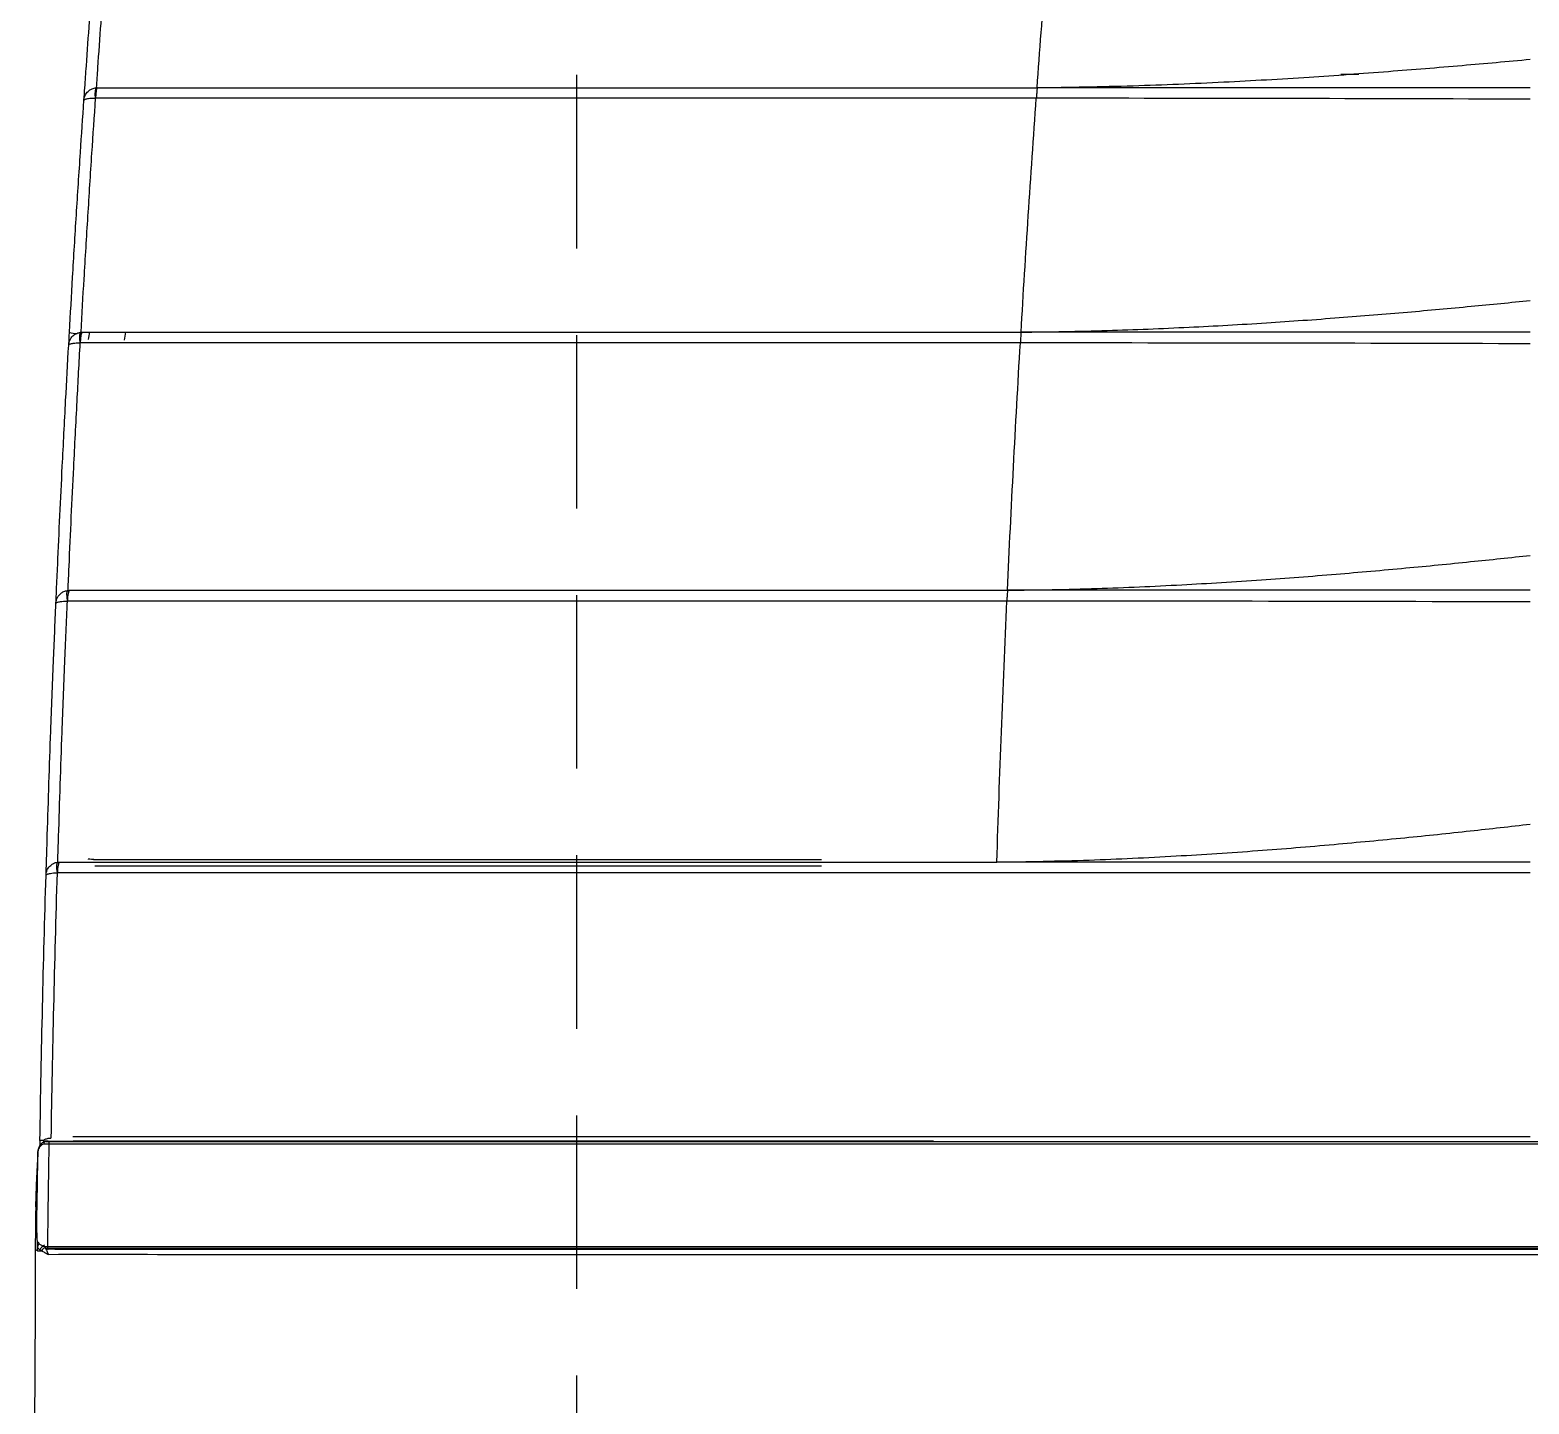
# Model space of a CAD drawing. Header units: inches. Extents: x -4181 to 116552, y 25636 to 44656.
# Drawn here: x 44839.5 to 44947.6, y 39512.5 to 39611.5 of the extents above; entities that cross this region are included whole.
import ezdxf

# ---------------------------------------------------------------- set-up
doc = ezdxf.new("R2010")
doc.units = ezdxf.units.IN
doc.header["$LTSCALE"] = 50
doc.header["$MEASUREMENT"] = 0
doc.linetypes.add('HIDDEN', pattern=[0.375, 0.25, -0.125])

# ---------------------------------------------------------------- blocks, each defined once
blk = doc.blocks.new('acrjtlf')
at = {"color": 8}
for p, q in [((1571342.33, 1745736.72), (1571342.33, 1745736.73)), ((1571342.39, 1745734.14), (1571342.39, 1745734.15)), ((1571342.4, 1745734.04), (1571342.4, 1745734.08)), ((1571342.4, 1745734.04), (1571342.4, 1745734.08)), ((1571342.38, 1745733.04), (1571342.38, 1745733.05)), ((1571342.25, 1745730.47), (1571342.25, 1745730.47))]:
    blk.add_line(p, q, dxfattribs=at)
at = {"color": 1, "linetype": 'HIDDEN'}
blk.add_lwpolyline([(1571303.38, 1746002.87), (1571303.38, 1745562.22), (1570010.6, 1745562.22), (1570010.6, 1746002.87)], close=True, dxfattribs=at)
at = {"color": 8}
for centre, radius, start, end in [((1571341.64, 1745737.32), 0.196, 80.5717, 90), ((1571338.14, 1745709.42), 0.49, 358.2397, 0)]:
    blk.add_arc(centre, radius, start, end, dxfattribs=at)
for centre, major_axis, ratio, start_param, end_param in [((1571341.7, 1745737.57), (-0.385, -0.303), 0.676569, 1.247751, 2.270849), ((1571341.52, 1745737.32), (0, -0.196), 0.205027, 1.568733, 3.141593), ((1571341.64, 1745737.32), (0, -0.196), 0.351833, 1.567117, 3.141593), ((1571341.64, 1745737.32), (0.032, 0.193), 0.348188, 4.76642, 6.323186), ((1571341.78, 1745737.34), (-0.489, -0.021), 0.710917, 2.398177, 3.067106), ((1571341.42, 1745729.93), (0, -0.196), 0.201921, 0.053462, 1.568761), ((1571340.69, 1745710.39), (0, -0.783), 0.192414, 0, 1.56303), ((1571340.72, 1745710.39), (-0.124, 0.773), 0.18902, 3.140748, 4.674174), ((1571338.14, 1745709.42), (-0.489, 0.015), 0.003269, 1.745497, 3.141044), ((1571339.97, 1745690.81), (0, -0.783), 0.1863, 0, 1.559168), ((1571340, 1745690.81), (-0.109, 0.776), 0.18309, 3.140852, 4.674944), ((1571339.05, 1745672.2), (0, -0.783), 0.179084, 0, 1.549822), ((1571339.08, 1745672.2), (-0.094, 0.778), 0.175481, 3.140957, 4.670141), ((1571337.96, 1745654.57), (0, -0.783), 0.172581, 0, 1.539295), ((1571337.98, 1745654.58), (-0.08, 0.779), 0.16865, 3.141053, 4.663501)]:
    blk.add_ellipse(centre, major_axis=major_axis, ratio=ratio, start_param=start_param, end_param=end_param, dxfattribs=at)
for points, degree in [([(1571342.44, 1745737.52), (1571342.82, 1745830.9), (1571341.95, 1745865.52), (1571339.84, 1745900.08)], 3), ([(1571341.72, 1745737.37), (1571341.83, 1745737.44), (1571341.92, 1745737.54), (1571341.98, 1745737.64)], 3), ([(1571342.27, 1745737.63), (1571342.26, 1745737.63), (1571342.15, 1745737.64), (1571341.98, 1745737.64)], 3), ([(1571341.98, 1745737.64), (1571342.03, 1745737.61), (1571342.07, 1745737.59), (1571342.1, 1745737.57)], 3), ([(1571342.44, 1745737.52), (1571342.38, 1745737.56), (1571342.33, 1745737.59), (1571342.27, 1745737.63)], 3), ([(1571342.27, 1745737.63), (1571342.27, 1745737.53), (1571342.27, 1745737.43), (1571342.27, 1745737.33)], 3), ([(1571341.02, 1745737.52), (1571341.19, 1745737.52), (1571341.36, 1745737.52), (1571341.52, 1745737.52)], 3), ([(1571341.52, 1745737.52), (1571341.56, 1745737.52), (1571341.6, 1745737.52), (1571341.64, 1745737.52)], 3), ([(1571341.71, 1745737.32), (1571341.66, 1745737.32), (1571341.61, 1745737.32), (1571341.56, 1745737.32)], 3), ([(1571342.27, 1745737.33), (1571342.27, 1745737.2), (1571342.28, 1745737.07), (1571342.28, 1745736.93)], 3), ([(1571342.39, 1745734.15), (1571342.33, 1745736.71)], 1), ([(1571342.39, 1745734.45), (1571342.39, 1745734.33), (1571342.39, 1745734.2), (1571342.4, 1745734.08)], 3), ([(1571342.4, 1745734.08), (1571342.4, 1745734.08), (1571342.4, 1745734.08), (1571342.4, 1745734.08)], 3), ([(1571342.25, 1745730.47), (1571342.28, 1745730.99), (1571342.3, 1745731.51)], 2), ([(1571342.1, 1745729.68), (1571342.1, 1745729.83), (1571342.11, 1745729.99), (1571342.11, 1745730.14)], 3), ([(1571341.51, 1745729.73), (1571340.91, 1745729.73), (1571340.31, 1745729.73), (1571339.71, 1745729.73)], 3), ([(1571341.51, 1745729.73), (1571341.51, 1745729.73), (1571341.52, 1745729.73), (1571341.52, 1745729.73)], 3), ([(1571341.87, 1745729.68), (1571341.85, 1745729.73), (1571341.81, 1745729.79), (1571341.75, 1745729.82)], 3), ([(1571341.88, 1745729.68), (1571342.02, 1745729.68), (1571342.1, 1745729.67), (1571342.1, 1745729.67)], 3), ([(1571341.66, 1745710.56), (1571341.65, 1745710.24), (1571341.64, 1745709.92), (1571341.63, 1745709.61)], 3), ([(1571234.64, 1745709.61), (1571243.73, 1745709.61), (1571252.82, 1745709.61), (1571261.9, 1745709.61)], 3), ([(1571261.9, 1745709.61), (1571265.64, 1745709.61), (1571269.37, 1745709.61), (1571273.1, 1745709.61)], 3), ([(1571273.1, 1745709.61), (1571272.91, 1745703.35), (1571272.66, 1745697.07), (1571272.38, 1745690.8)], 3), ([(1571273.1, 1745709.61), (1571273.1, 1745709.61)], 1), ([(1571340.84, 1745709.62), (1571340.79, 1745709.61), (1571340.74, 1745709.61), (1571340.69, 1745709.61)], 3), ([(1571340.84, 1745710.38), (1571340.85, 1745710.38), (1571340.86, 1745710.39), (1571340.87, 1745710.39)], 3), ([(1571234.64, 1745690.86), (1571247.23, 1745690.82), (1571259.81, 1745690.8), (1571272.38, 1745690.8)], 3), ([(1571272.34, 1745690.02), (1571272.07, 1745684.09), (1571271.76, 1745678.14), (1571271.41, 1745672.19)], 3), ([(1571272.34, 1745690.02), (1571272.34, 1745690.02)], 1), ([(1571340.11, 1745690.03), (1571340.07, 1745690.03), (1571340.02, 1745690.02), (1571339.97, 1745690.02)], 3), ([(1571340.12, 1745690.8), (1571340.13, 1745690.8), (1571340.14, 1745690.8), (1571340.15, 1745690.8)], 3), ([(1571340.95, 1745690.96), (1571340.93, 1745690.65), (1571340.92, 1745690.34), (1571340.91, 1745690.02)], 3), ([(1571234.64, 1745672.25), (1571246.91, 1745672.21), (1571259.17, 1745672.19), (1571271.41, 1745672.19)], 3), ([(1571335.94, 1745671.41), (1571335.97, 1745671.6), (1571336.01, 1745671.79), (1571336.04, 1745671.98)], 3), ([(1571338.53, 1745671.41), (1571338.56, 1745671.59), (1571338.59, 1745671.76), (1571338.62, 1745671.94)], 3), ([(1571339.19, 1745672.18), (1571339.2, 1745672.18), (1571339.21, 1745672.18), (1571339.22, 1745672.19)], 3), ([(1571262.31, 1745671.42), (1571265.33, 1745671.42), (1571268.34, 1745671.42), (1571271.36, 1745671.42)], 3), ([(1571271.36, 1745671.42), (1571271.03, 1745665.81), (1571270.66, 1745660.18), (1571270.26, 1745654.55)], 3), ([(1571271.36, 1745671.42), (1571271.36, 1745671.42)], 1), ([(1571339.17, 1745671.42), (1571339.13, 1745671.42), (1571339.09, 1745671.42), (1571339.05, 1745671.42)], 3), ([(1571339.97, 1745671.42), (1571339.98, 1745671.45), (1571339.79, 1745671.49), (1571339.5, 1745671.52)], 3), ([(1571234.64, 1745654.62), (1571246.52, 1745654.58), (1571258.4, 1745654.56), (1571270.26, 1745654.55)], 3), ([(1571338.09, 1745654.55), (1571338.1, 1745654.55), (1571338.1, 1745654.55), (1571338.11, 1745654.55)], 3), ([(1571338.93, 1745654.7), (1571338.91, 1745654.4), (1571338.89, 1745654.1), (1571338.86, 1745653.79)], 3), ([(1571270.2, 1745653.79), (1571269.82, 1745648.51), (1571269.4, 1745643.19), (1571268.96, 1745637.89)], 3), ([(1571270.2, 1745653.79), (1571270.2, 1745653.79)], 1), ([(1571338.06, 1745653.8), (1571338.02, 1745653.79), (1571337.99, 1745653.79), (1571337.96, 1745653.79)], 3)]:
    blk.add_open_spline(points, degree=degree, dxfattribs=at)
for points, knots in [([(1571156.4, 1745737.92), (1571171.88, 1745737.91), (1571187.35, 1745737.92), (1571218.29, 1745737.92), (1571233.77, 1745737.92), (1571264.67, 1745737.92), (1571280.11, 1745737.92), (1571303.21, 1745737.92), (1571310.9, 1745737.92), (1571322.4, 1745737.92), (1571326.23, 1745737.92), (1571333.87, 1745737.92), (1571337.69, 1745737.87), (1571341.48, 1745737.91)], [0, 0, 0, 0, 0.25, 0.25, 0.5, 0.5, 0.75, 0.75, 0.875, 0.875, 0.9375, 0.9375, 1, 1, 1, 1]), ([(1571341.67, 1745737.51), (1571341.65, 1745737.55), (1571341.63, 1745737.59), (1571341.59, 1745737.68), (1571341.57, 1745737.72), (1571341.54, 1745737.79), (1571341.53, 1745737.81), (1571341.52, 1745737.84), (1571341.51, 1745737.85), (1571341.5, 1745737.87), (1571341.5, 1745737.88), (1571341.49, 1745737.89), (1571341.49, 1745737.89), (1571341.49, 1745737.9), (1571341.49, 1745737.9), (1571341.49, 1745737.9), (1571341.49, 1745737.91), (1571341.48, 1745737.91)], [0, 0, 0, 0, 0.329841, 0.329841, 0.64484, 0.64484, 0.808285, 0.808285, 0.89597, 0.89597, 0.943441, 0.943441, 0.96921, 0.96921, 0.986236, 0.986236, 1, 1, 1, 1]), ([(1571341.48, 1745737.91), (1571341.49, 1745737.91), (1571341.49, 1745737.91), (1571341.49, 1745737.9), (1571341.49, 1745737.9), (1571341.5, 1745737.9), (1571341.5, 1745737.9), (1571341.51, 1745737.89), (1571341.52, 1745737.89), (1571341.54, 1745737.88), (1571341.55, 1745737.87), (1571341.58, 1745737.86), (1571341.61, 1745737.85), (1571341.67, 1745737.81), (1571341.71, 1745737.79), (1571341.83, 1745737.72), (1571341.91, 1745737.68), (1571341.98, 1745737.64)], [0, 0, 0, 0, 0.009976, 0.009976, 0.022556, 0.022556, 0.04139, 0.04139, 0.07605, 0.07605, 0.139998, 0.139998, 0.259042, 0.259042, 0.487994, 0.487994, 1, 1, 1, 1]), ([(1571342.1, 1745737.57), (1571342.17, 1745737.52), (1571342.22, 1745737.46), (1571342.26, 1745737.38), (1571342.26, 1745737.36), (1571342.27, 1745737.33)], [0, 0, 0, 0, 0.71699, 0.71699, 1, 1, 1, 1]), ([(1570784.8, 1745737.46), (1570950.81, 1745737.46), (1571029.09, 1745737.46), (1571126.95, 1745737.46), (1571146.53, 1745737.46), (1571185.67, 1745737.46), (1571205.24, 1745737.46), (1571244.38, 1745737.46), (1571263.94, 1745737.46), (1571293.17, 1745737.46), (1571302.89, 1745737.46), (1571317.45, 1745737.46), (1571322.29, 1745737.46), (1571331.97, 1745737.46), (1571336.8, 1745737.46), (1571341.61, 1745737.46)], [0, 0, 0, 0, 0.5, 0.5, 0.625, 0.625, 0.75, 0.75, 0.875, 0.875, 0.9375, 0.9375, 0.96875, 0.96875, 1, 1, 1, 1]), ([(1571341.56, 1745737.32), (1571336.76, 1745737.32), (1571331.92, 1745737.32), (1571322.24, 1745737.32), (1571317.4, 1745737.32), (1571302.85, 1745737.32), (1571293.12, 1745737.32), (1571263.89, 1745737.32), (1571244.33, 1745737.32), (1571205.2, 1745737.32), (1571185.63, 1745737.32), (1571146.49, 1745737.32), (1571126.92, 1745737.32), (1571029.07, 1745737.32), (1570950.8, 1745737.32), (1570784.8, 1745737.32)], [0, 0, 0, 0, 0.03125, 0.03125, 0.0625, 0.0625, 0.125, 0.125, 0.25, 0.25, 0.375, 0.375, 0.5, 0.5, 1, 1, 1, 1]), ([(1571341.02, 1745737.52), (1571336.42, 1745737.52), (1571331.79, 1745737.52), (1571322.32, 1745737.52), (1571317.47, 1745737.52), (1571302.92, 1745737.52), (1571293.2, 1745737.52), (1571263.96, 1745737.52), (1571244.4, 1745737.52), (1571205.27, 1745737.52), (1571185.69, 1745737.52), (1571163.2, 1745737.52), (1571160.29, 1745737.52), (1571157.38, 1745737.52)], [0, 0, 0, 0, 0.076277, 0.076277, 0.155939, 0.155939, 0.315263, 0.315263, 0.633912, 0.633912, 0.952561, 0.952561, 1, 1, 1, 1]), ([(1571341.46, 1745729.93), (1571341.47, 1745730.31), (1571341.47, 1745730.69), (1571341.49, 1745731.91), (1571341.5, 1745732.76), (1571341.53, 1745734.46), (1571341.54, 1745735.31), (1571341.55, 1745736.54), (1571341.56, 1745736.93), (1571341.56, 1745737.32)], [0, 0, 0, 0, 0.152969, 0.152969, 0.497591, 0.497591, 0.842214, 0.842214, 1, 1, 1, 1]), ([(1571342.33, 1745736.72), (1571342.33, 1745736.79), (1571342.32, 1745736.86), (1571342.26, 1745737), (1571342.2, 1745737.08), (1571342.08, 1745737.19), (1571342.02, 1745737.22), (1571341.88, 1745737.28), (1571341.79, 1745737.31), (1571341.71, 1745737.32)], [0, 0, 0, 0, 0.259, 0.259, 0.575766, 0.575766, 0.78372, 0.78372, 1, 1, 1, 1]), ([(1571342.33, 1745736.72), (1571342.33, 1745736.53), (1571342.33, 1745736.34), (1571342.32, 1745735.3), (1571342.31, 1745734.45), (1571342.28, 1745732.75), (1571342.27, 1745731.9), (1571342.25, 1745730.86), (1571342.25, 1745730.67), (1571342.25, 1745730.47)], [0, 0, 0, 0, 0.092017, 0.092017, 0.499829, 0.499829, 0.907641, 0.907641, 1, 1, 1, 1]), ([(1571342.39, 1745734.14), (1571342.38, 1745734.57), (1571342.37, 1745735), (1571342.35, 1745735.86), (1571342.34, 1745736.29), (1571342.33, 1745736.72)], [0, 0, 0, 0, 0.5, 0.5, 1, 1, 1, 1]), ([(1571342.4, 1745734.08), (1571342.41, 1745734.42), (1571342.41, 1745734.77), (1571342.42, 1745735.45), (1571342.42, 1745735.79), (1571342.43, 1745736.59), (1571342.44, 1745737.05), (1571342.44, 1745737.52)], [0, 0, 0, 0, 0.298691, 0.298691, 0.597383, 0.597383, 1, 1, 1, 1]), ([(1571342.38, 1745733.05), (1571342.38, 1745733.11), (1571342.38, 1745733.18), (1571342.39, 1745733.34), (1571342.39, 1745733.42), (1571342.39, 1745733.6), (1571342.39, 1745733.69), (1571342.4, 1745733.85), (1571342.4, 1745733.93), (1571342.39, 1745734.06), (1571342.39, 1745734.1), (1571342.39, 1745734.14)], [0, 0, 0, 0, 0.21624, 0.21624, 0.432749, 0.432749, 0.645647, 0.645647, 0.856424, 0.856424, 1, 1, 1, 1]), ([(1571342.25, 1745730.47), (1571342.27, 1745730.9), (1571342.29, 1745731.33), (1571342.34, 1745732.19), (1571342.36, 1745732.62), (1571342.38, 1745733.05)], [0, 0, 0, 0, 0.5, 0.5, 1, 1, 1, 1]), ([(1571341.75, 1745729.75), (1571341.78, 1745729.76), (1571341.9, 1745729.8), (1571342.06, 1745729.95), (1571342.21, 1745730.19), (1571342.25, 1745730.37), (1571342.25, 1745730.47)], [0, 0, 0, 0, 0.088268, 0.35843, 0.674319, 1, 1, 1, 1]), ([(1571341.82, 1745729.93), (1571341.88, 1745729.95), (1571341.94, 1745729.98), (1571342.06, 1745730.07), (1571342.12, 1745730.14), (1571342.22, 1745730.29), (1571342.24, 1745730.38), (1571342.25, 1745730.47)], [0, 0, 0, 0, 0.226788, 0.226788, 0.577205, 0.577205, 1, 1, 1, 1]), ([(1570784.8, 1745729.93), (1570950.78, 1745729.93), (1571029.04, 1745729.93), (1571126.86, 1745729.93), (1571146.43, 1745729.93), (1571185.56, 1745729.93), (1571205.12, 1745729.93), (1571244.24, 1745729.93), (1571263.78, 1745729.93), (1571293, 1745729.93), (1571302.73, 1745729.93), (1571317.29, 1745729.93), (1571322.14, 1745729.93), (1571331.82, 1745729.93), (1571336.66, 1745729.93), (1571341.46, 1745729.93)], [0, 0, 0, 0, 0.5, 0.5, 0.625, 0.625, 0.75, 0.75, 0.875, 0.875, 0.9375, 0.9375, 0.96875, 0.96875, 1, 1, 1, 1]), ([(1571341.42, 1745729.74), (1571336.63, 1745729.74), (1571331.78, 1745729.74), (1571322.1, 1745729.74), (1571317.25, 1745729.74), (1571302.69, 1745729.74), (1571292.97, 1745729.74), (1571263.75, 1745729.74), (1571244.21, 1745729.74), (1571205.1, 1745729.74), (1571185.54, 1745729.74), (1571146.41, 1745729.74), (1571126.84, 1745729.74), (1571029.03, 1745729.74), (1570950.77, 1745729.74), (1570784.8, 1745729.74)], [0, 0, 0, 0, 0.03125, 0.03125, 0.0625, 0.0625, 0.125, 0.125, 0.25, 0.25, 0.375, 0.375, 0.5, 0.5, 1, 1, 1, 1]), ([(1571339.72, 1745729.39), (1571331.3, 1745729.39), (1571322.82, 1745729.39), (1571305.51, 1745729.39), (1571296.68, 1745729.39), (1571270.14, 1745729.39), (1571252.4, 1745729.39), (1571234.64, 1745729.39)], [0, 0, 0, 0, 0.243248, 0.243248, 0.495499, 0.495499, 1, 1, 1, 1]), ([(1571339.71, 1745729.7), (1571334.93, 1745729.7), (1571330.12, 1745729.7), (1571320.49, 1745729.7), (1571315.67, 1745729.7), (1571301.19, 1745729.7), (1571291.51, 1745729.7), (1571280.44, 1745729.7), (1571279.06, 1745729.7), (1571277.68, 1745729.7)], [0, 0, 0, 0, 0.233427, 0.233427, 0.466853, 0.466853, 0.933707, 0.933707, 1, 1, 1, 1]), ([(1571339.71, 1745729.73), (1571339.71, 1745729.72), (1571339.71, 1745729.71), (1571339.71, 1745729.7), (1571339.71, 1745729.7), (1571339.71, 1745729.7)], [0, 0, 0, 0, 0.865418, 0.865418, 1, 1, 1, 1]), ([(1571340.87, 1745710.39), (1571340.96, 1745713.61), (1571341.05, 1745716.83), (1571341.2, 1745723.2), (1571341.26, 1745726.35), (1571341.31, 1745729.5)], [0, 0, 0, 0, 0.505489, 0.505489, 1, 1, 1, 1]), ([(1571341.87, 1745729.68), (1571341.82, 1745729.63), (1571341.75, 1745729.6), (1571341.61, 1745729.54), (1571341.53, 1745729.52), (1571341.41, 1745729.51), (1571341.36, 1745729.5), (1571341.31, 1745729.5)], [0, 0, 0, 0, 0.426124, 0.426124, 0.795442, 0.795442, 1, 1, 1, 1]), ([(1571341.74, 1745729.73), (1571341.72, 1745729.73), (1571341.69, 1745729.74), (1571341.59, 1745729.74), (1571341.51, 1745729.74), (1571341.42, 1745729.74)], [0, 0, 0, 0, 0.249344, 0.249344, 1, 1, 1, 1]), ([(1571341.46, 1745729.93), (1571341.57, 1745729.93), (1571341.67, 1745729.93), (1571341.78, 1745729.93), (1571341.8, 1745729.93), (1571341.82, 1745729.93)], [0, 0, 0, 0, 0.840137, 0.840137, 1, 1, 1, 1]), ([(1571341.52, 1745729.73), (1571341.54, 1745729.73), (1571341.57, 1745729.73), (1571341.62, 1745729.73), (1571341.65, 1745729.73), (1571341.69, 1745729.73), (1571341.7, 1745729.73), (1571341.72, 1745729.73), (1571341.72, 1745729.73), (1571341.73, 1745729.73), (1571341.74, 1745729.73), (1571341.74, 1745729.73)], [0, 0, 0, 0, 0.330293, 0.330293, 0.681956, 0.681956, 0.82164, 0.82164, 0.940754, 0.940754, 1, 1, 1, 1]), ([(1571342.1, 1745729.68), (1571342.05, 1745726.46), (1571341.99, 1745723.25), (1571341.84, 1745716.87), (1571341.76, 1745713.72), (1571341.66, 1745710.56)], [0, 0, 0, 0, 0.504534, 0.504534, 1, 1, 1, 1]), ([(1571341.74, 1745729.73), (1571341.74, 1745729.73), (1571341.75, 1745729.73), (1571341.76, 1745729.74), (1571341.77, 1745729.75), (1571341.79, 1745729.77), (1571341.8, 1745729.78), (1571341.81, 1745729.8), (1571341.81, 1745729.8), (1571341.82, 1745729.82), (1571341.82, 1745729.84), (1571341.82, 1745729.88), (1571341.82, 1745729.9), (1571341.82, 1745729.93), (1571341.82, 1745729.93), (1571341.82, 1745729.93)], [0, 0, 0, 0, 0.055006, 0.055006, 0.276288, 0.276288, 0.497423, 0.497423, 0.530007, 0.530007, 0.756604, 0.756604, 0.983112, 0.983112, 1, 1, 1, 1]), ([(1571341.66, 1745710.56), (1571341.66, 1745710.56), (1571341.66, 1745710.55), (1571341.66, 1745710.48), (1571341.65, 1745710.4), (1571341.61, 1745710.26), (1571341.59, 1745710.19), (1571341.5, 1745710.02), (1571341.42, 1745709.93), (1571341.26, 1745709.79), (1571341.19, 1745709.74), (1571341.03, 1745709.66), (1571340.93, 1745709.63), (1571340.84, 1745709.62)], [0, 0, 0, 0, 0.004657, 0.004657, 0.171178, 0.171178, 0.329678, 0.329678, 0.602664, 0.602664, 0.791782, 0.791782, 1, 1, 1, 1]), ([(1571341.66, 1745710.56), (1571341.66, 1745710.56), (1571341.66, 1745710.56), (1571341.66, 1745710.54), (1571341.65, 1745710.53), (1571341.62, 1745710.5), (1571341.6, 1745710.49), (1571341.51, 1745710.45), (1571341.44, 1745710.44), (1571341.28, 1745710.41), (1571341.21, 1745710.4), (1571341.05, 1745710.39), (1571340.96, 1745710.39), (1571340.87, 1745710.39)], [0, 0, 0, 0, 0.004657, 0.004657, 0.171177, 0.171177, 0.329676, 0.329676, 0.60266, 0.60266, 0.791779, 0.791779, 1, 1, 1, 1]), ([(1571234.64, 1745710.39), (1571252.42, 1745710.39), (1571270.2, 1745710.38), (1571296.78, 1745710.38), (1571305.63, 1745710.38), (1571323.28, 1745710.38), (1571332.1, 1745710.38), (1571340.84, 1745710.38)], [0, 0, 0, 0, 0.5, 0.5, 0.75, 0.75, 1, 1, 1, 1]), ([(1571273.1, 1745709.61), (1571270.88, 1745709.57), (1571266.58, 1745709.5), (1571260.3, 1745709.19), (1571254.42, 1745708.81), (1571248.92, 1745708.35), (1571243.81, 1745707.87), (1571239.09, 1745707.38), (1571236.08, 1745707.04), (1571234.64, 1745706.87)], [0, 0, 0, 0, 0.17272, 0.33551, 0.488347, 0.631221, 0.764126, 0.88705, 1, 1, 1, 1]), ([(1571340.69, 1745709.61), (1571335.1, 1745709.61), (1571329.48, 1745709.61), (1571318.24, 1745709.61), (1571312.62, 1745709.61), (1571295.71, 1745709.61), (1571284.42, 1745709.61), (1571273.1, 1745709.61)], [0, 0, 0, 0, 0.25, 0.25, 0.5, 0.5, 1, 1, 1, 1]), ([(1571285.75, 1745709.91), (1571294.52, 1745709.91), (1571303.28, 1745709.91), (1571320.75, 1745709.91), (1571329.47, 1745709.91), (1571338.14, 1745709.91)], [0, 0, 0, 0, 0.5, 0.5, 1, 1, 1, 1]), ([(1571340.15, 1745690.8), (1571340.21, 1745692.28), (1571340.27, 1745693.76), (1571340.4, 1745696.91), (1571340.47, 1745698.58), (1571340.62, 1745702.75), (1571340.7, 1745705.26), (1571340.8, 1745708.37), (1571340.82, 1745708.99), (1571340.84, 1745709.61), (1571340.84, 1745709.61), (1571340.84, 1745709.61)], [0, 0, 0, 0, 0.235766, 0.235766, 0.501866, 0.501866, 0.901174, 0.901174, 0.999997, 0.999997, 1, 1, 1, 1]), ([(1571341.63, 1745709.61), (1571341.63, 1745709.61), (1571341.63, 1745709.61), (1571341.61, 1745708.95), (1571341.59, 1745708.3), (1571341.49, 1745705.16), (1571341.41, 1745702.67), (1571341.26, 1745698.51), (1571341.19, 1745696.85), (1571341.07, 1745693.78), (1571341.01, 1745692.37), (1571340.95, 1745690.96)], [0, 0, 0, 0, 0.000003, 0.000003, 0.105523, 0.105523, 0.506415, 0.506415, 0.773572, 0.773572, 1, 1, 1, 1]), ([(1571338.23, 1745709.42), (1571329.54, 1745709.42), (1571320.81, 1745709.42), (1571303.31, 1745709.42), (1571294.53, 1745709.42), (1571285.75, 1745709.42)], [0, 0, 0, 0, 0.5, 0.5, 1, 1, 1, 1]), ([(1571234.64, 1745690.02), (1571235.78, 1745690.02), (1571248.36, 1745690.02), (1571260.93, 1745690.02), (1571272.34, 1745690.02)], [0, 0, 0, 0, 0.090794, 1, 1, 1, 1]), ([(1571272.34, 1745690.02), (1571270.19, 1745689.99), (1571266, 1745689.92), (1571259.89, 1745689.64), (1571254.15, 1745689.29), (1571248.76, 1745688.87), (1571243.73, 1745688.43), (1571239.06, 1745687.97), (1571236.07, 1745687.66), (1571234.64, 1745687.5)], [0, 0, 0, 0, 0.171143, 0.332878, 0.485187, 0.628059, 0.76149, 0.885469, 1, 1, 1, 1]), ([(1571272.34, 1745690.02), (1571272.34, 1745690.04), (1571272.34, 1745690.06), (1571272.35, 1745690.24), (1571272.37, 1745690.49), (1571272.38, 1745690.7), (1571272.38, 1745690.8)], [0, 0, 0, 0, 0.262073, 0.50023, 0.747646, 1, 1, 1, 1]), ([(1571339.97, 1745690.02), (1571328.81, 1745690.02), (1571317.54, 1745690.02), (1571294.98, 1745690.02), (1571283.67, 1745690.02), (1571272.34, 1745690.02)], [0, 0, 0, 0, 0.5, 0.5, 1, 1, 1, 1]), ([(1571272.38, 1745690.8), (1571283.72, 1745690.8), (1571295.05, 1745690.8), (1571317.65, 1745690.8), (1571328.94, 1745690.79), (1571340.12, 1745690.8)], [0, 0, 0, 0, 0.5, 0.5, 1, 1, 1, 1]), ([(1571339.22, 1745672.19), (1571339.3, 1745673.59), (1571339.37, 1745674.99), (1571339.53, 1745677.98), (1571339.61, 1745679.57), (1571339.81, 1745683.54), (1571339.92, 1745685.92), (1571340.05, 1745688.87), (1571340.08, 1745689.45), (1571340.1, 1745690.02), (1571340.1, 1745690.02), (1571340.1, 1745690.02)], [0, 0, 0, 0, 0.235564, 0.235564, 0.502554, 0.502554, 0.903218, 0.903218, 0.999997, 0.999997, 1, 1, 1, 1]), ([(1571340.91, 1745690.02), (1571340.91, 1745690.02), (1571340.91, 1745690.02), (1571340.88, 1745689.41), (1571340.85, 1745688.8), (1571340.72, 1745685.82), (1571340.61, 1745683.45), (1571340.41, 1745679.5), (1571340.33, 1745677.92), (1571340.18, 1745675), (1571340.1, 1745673.67), (1571340.03, 1745672.34)], [0, 0, 0, 0, 0.000003, 0.000003, 0.104408, 0.104408, 0.506463, 0.506463, 0.77438, 0.77438, 1, 1, 1, 1]), ([(1571340.95, 1745690.96), (1571340.95, 1745690.96), (1571340.95, 1745690.96), (1571340.95, 1745690.88), (1571340.94, 1745690.8), (1571340.89, 1745690.66), (1571340.87, 1745690.59), (1571340.77, 1745690.42), (1571340.69, 1745690.33), (1571340.53, 1745690.19), (1571340.46, 1745690.15), (1571340.3, 1745690.07), (1571340.2, 1745690.05), (1571340.11, 1745690.03)], [0, 0, 0, 0, 0.004636, 0.004636, 0.174161, 0.174161, 0.335167, 0.335167, 0.60541, 0.60541, 0.793318, 0.793318, 1, 1, 1, 1]), ([(1571340.95, 1745690.96), (1571340.95, 1745690.96), (1571340.95, 1745690.96), (1571340.95, 1745690.94), (1571340.94, 1745690.93), (1571340.91, 1745690.9), (1571340.88, 1745690.89), (1571340.79, 1745690.86), (1571340.72, 1745690.84), (1571340.56, 1745690.82), (1571340.49, 1745690.81), (1571340.33, 1745690.8), (1571340.24, 1745690.8), (1571340.15, 1745690.8)], [0, 0, 0, 0, 0.004636, 0.004636, 0.174157, 0.174157, 0.335163, 0.335163, 0.60541, 0.60541, 0.79332, 0.79332, 1, 1, 1, 1]), ([(1571271.36, 1745671.42), (1571271.36, 1745671.44), (1571271.37, 1745671.48), (1571271.39, 1745671.79), (1571271.4, 1745672.06), (1571271.41, 1745672.19)], [0, 0, 0, 0, 0.34127, 0.674379, 1, 1, 1, 1]), ([(1571271.41, 1745672.19), (1571282.76, 1745672.19), (1571294.09, 1745672.19), (1571316.7, 1745672.18), (1571327.99, 1745672.18), (1571339.19, 1745672.18)], [0, 0, 0, 0, 0.5, 0.5, 1, 1, 1, 1]), ([(1571340.03, 1745672.34), (1571340.03, 1745672.34), (1571340.03, 1745672.34), (1571340.02, 1745672.26), (1571340.01, 1745672.18), (1571339.97, 1745672.04), (1571339.93, 1745671.97), (1571339.84, 1745671.8), (1571339.76, 1745671.7), (1571339.59, 1745671.58), (1571339.52, 1745671.53), (1571339.36, 1745671.46), (1571339.26, 1745671.44), (1571339.17, 1745671.42)], [0, 0, 0, 0, 0.004615, 0.004615, 0.177182, 0.177182, 0.340693, 0.340693, 0.607806, 0.607806, 0.794758, 0.794758, 1, 1, 1, 1]), ([(1571340.03, 1745672.34), (1571340.03, 1745672.34), (1571340.03, 1745672.34), (1571340.03, 1745672.32), (1571340.02, 1745672.31), (1571339.98, 1745672.28), (1571339.95, 1745672.27), (1571339.86, 1745672.24), (1571339.79, 1745672.22), (1571339.63, 1745672.2), (1571339.56, 1745672.19), (1571339.4, 1745672.19), (1571339.31, 1745672.18), (1571339.22, 1745672.19)], [0, 0, 0, 0, 0.004615, 0.004615, 0.177178, 0.177178, 0.340689, 0.340689, 0.607806, 0.607806, 0.79476, 0.79476, 1, 1, 1, 1]), ([(1571340.02, 1745672.34), (1571340.01, 1745672.16), (1571340, 1745671.98), (1571339.99, 1745671.67), (1571339.98, 1745671.55), (1571339.97, 1745671.42), (1571339.97, 1745671.42), (1571339.97, 1745671.42)], [0, 0, 0, 0, 0.584735, 0.584735, 0.999937, 0.999937, 1, 1, 1, 1]), ([(1571234.64, 1745671.42), (1571235.45, 1745671.42), (1571244.68, 1745671.42), (1571253.9, 1745671.42), (1571262.31, 1745671.42)], [0, 0, 0, 0, 0.087433, 1, 1, 1, 1]), ([(1571271.36, 1745671.42), (1571269.29, 1745671.38), (1571265.25, 1745671.32), (1571259.35, 1745671.07), (1571253.77, 1745670.76), (1571248.52, 1745670.38), (1571243.6, 1745669.98), (1571239.01, 1745669.56), (1571236.06, 1745669.27), (1571234.64, 1745669.13)], [0, 0, 0, 0, 0.169313, 0.329825, 0.481522, 0.624391, 0.758433, 0.883635, 1, 1, 1, 1]), ([(1571339.05, 1745671.42), (1571327.87, 1745671.42), (1571316.59, 1745671.42), (1571294.01, 1745671.42), (1571282.69, 1745671.42), (1571271.36, 1745671.42)], [0, 0, 0, 0, 0.5, 0.5, 1, 1, 1, 1]), ([(1571338.11, 1745654.55), (1571338.2, 1745655.87), (1571338.29, 1745657.2), (1571338.48, 1745660.03), (1571338.57, 1745661.54), (1571338.76, 1745664.56), (1571338.85, 1745666.07), (1571339.02, 1745668.86), (1571339.09, 1745670.14), (1571339.16, 1745671.42)], [0, 0, 0, 0, 0.234873, 0.234873, 0.503118, 0.503118, 0.771519, 0.771519, 1, 1, 1, 1]), ([(1571339.97, 1745671.42), (1571339.97, 1745671.42), (1571339.97, 1745671.42), (1571339.9, 1745670.1), (1571339.82, 1745668.78), (1571339.66, 1745665.96), (1571339.57, 1745664.46), (1571339.38, 1745661.46), (1571339.28, 1745659.96), (1571339.1, 1745657.21), (1571339.02, 1745655.95), (1571338.93, 1745654.7)], [0, 0, 0, 0, 0.000004, 0.000004, 0.237138, 0.237138, 0.506455, 0.506455, 0.775615, 0.775615, 1, 1, 1, 1]), ([(1571270.2, 1745653.79), (1571270.2, 1745653.81), (1571270.2, 1745653.85), (1571270.23, 1745654.16), (1571270.25, 1745654.42), (1571270.26, 1745654.55)], [0, 0, 0, 0, 0.33666, 0.669714, 1, 1, 1, 1]), ([(1571270.26, 1745654.55), (1571281.61, 1745654.55), (1571292.95, 1745654.55), (1571315.57, 1745654.55), (1571326.87, 1745654.55), (1571338.09, 1745654.55)], [0, 0, 0, 0, 0.5, 0.5, 1, 1, 1, 1]), ([(1571338.93, 1745654.7), (1571338.93, 1745654.7), (1571338.93, 1745654.7), (1571338.93, 1745654.62), (1571338.91, 1745654.54), (1571338.86, 1745654.39), (1571338.83, 1745654.32), (1571338.73, 1745654.16), (1571338.65, 1745654.07), (1571338.48, 1745653.94), (1571338.41, 1745653.9), (1571338.24, 1745653.83), (1571338.15, 1745653.81), (1571338.06, 1745653.8)], [0, 0, 0, 0, 0.004597, 0.004597, 0.179597, 0.179597, 0.345088, 0.345088, 0.609538, 0.609538, 0.795853, 0.795853, 1, 1, 1, 1]), ([(1571338.93, 1745654.7), (1571338.93, 1745654.7), (1571338.93, 1745654.7), (1571338.93, 1745654.69), (1571338.92, 1745654.67), (1571338.88, 1745654.64), (1571338.85, 1745654.63), (1571338.76, 1745654.59), (1571338.68, 1745654.58), (1571338.53, 1745654.56), (1571338.46, 1745654.55), (1571338.3, 1745654.55), (1571338.2, 1745654.55), (1571338.11, 1745654.55)], [0, 0, 0, 0, 0.004597, 0.004597, 0.179593, 0.179593, 0.345083, 0.345083, 0.60954, 0.60954, 0.795855, 0.795855, 1, 1, 1, 1]), ([(1571234.64, 1745653.79), (1571235.05, 1745653.79), (1571246.91, 1745653.79), (1571258.77, 1745653.79), (1571270.2, 1745653.79)], [0, 0, 0, 0, 0.034541, 1, 1, 1, 1]), ([(1571270.2, 1745653.79), (1571267.89, 1745653.75), (1571263.4, 1745653.68), (1571256.86, 1745653.4), (1571250.73, 1745653.05), (1571245, 1745652.63), (1571239.68, 1745652.2), (1571236.27, 1745651.89), (1571234.64, 1745651.74)], [0, 0, 0, 0, 0.195017, 0.378715, 0.551069, 0.712073, 0.86172, 1, 1, 1, 1]), ([(1571337.96, 1745653.79), (1571326.75, 1745653.79), (1571315.46, 1745653.79), (1571292.86, 1745653.79), (1571281.54, 1745653.79), (1571270.2, 1745653.79)], [0, 0, 0, 0, 0.5, 0.5, 1, 1, 1, 1]), ([(1571336.87, 1745637.89), (1571336.97, 1745639.13), (1571337.06, 1745640.37), (1571337.27, 1745643.05), (1571337.38, 1745644.48), (1571337.64, 1745648.06), (1571337.8, 1745650.21), (1571337.98, 1745652.84), (1571338.01, 1745653.31), (1571338.05, 1745653.79), (1571338.05, 1745653.79), (1571338.05, 1745653.79)], [0, 0, 0, 0, 0.233824, 0.233824, 0.504066, 0.504066, 0.909668, 0.909668, 0.999996, 0.999996, 1, 1, 1, 1]), ([(1571338.86, 1745653.79), (1571338.86, 1745653.79), (1571338.86, 1745653.79), (1571338.83, 1745653.27), (1571338.79, 1745652.75), (1571338.61, 1745650.09), (1571338.45, 1745647.96), (1571338.19, 1745644.4), (1571338.08, 1745642.98), (1571337.88, 1745640.38), (1571337.79, 1745639.21), (1571337.7, 1745638.05)], [0, 0, 0, 0, 0.000004, 0.000004, 0.099857, 0.099857, 0.50649, 0.50649, 0.77742, 0.77742, 1, 1, 1, 1]), ([(1571248.29, 1745652.81), (1571248.29, 1745652.81), (1571248.26, 1745652.81), (1571248.17, 1745652.81), (1571248.1, 1745652.81), (1571247.92, 1745652.81), (1571247.81, 1745652.81), (1571247.57, 1745652.81), (1571247.43, 1745652.81), (1571247.2, 1745652.81), (1571247.1, 1745652.81), (1571247.01, 1745652.81)], [0, 0, 0, 0, 0.213358, 0.213358, 0.42668, 0.42668, 0.640562, 0.640562, 0.855661, 0.855661, 1, 1, 1, 1])]:
    blk.add_open_spline(points, degree=3, knots=knots, dxfattribs=at)

msp = doc.modelspace()

# ---------------------------------------------------------------- block references
at = {"color": 0, "rotation": 180.0000000000009}
msp.add_blockref('acrjtlf', (1616182.29, 1785261.17), dxfattribs=at)

doc.saveas('drawing.dxf')
